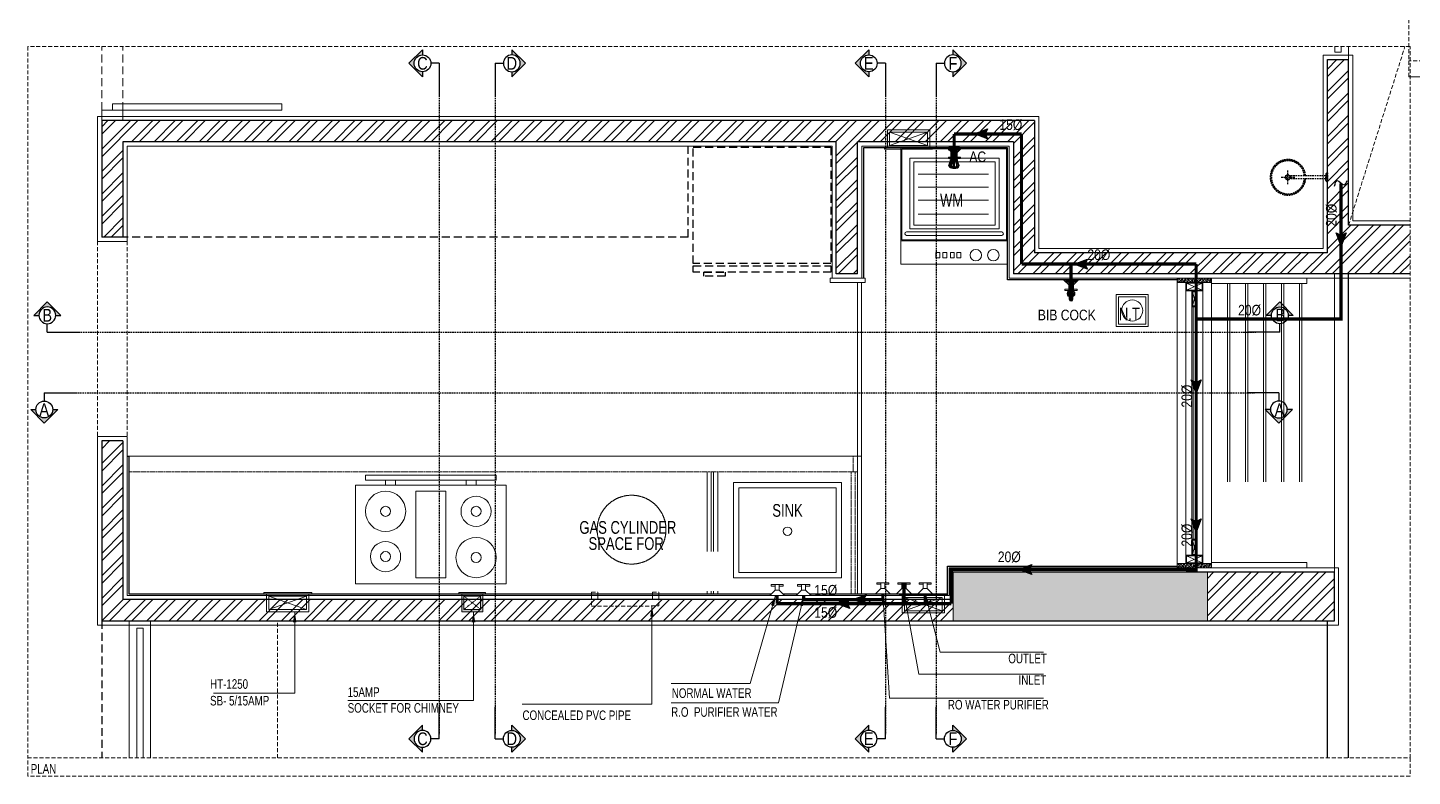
# Model space of a CAD drawing. Header units: inches. Extents: x 899679 to 12882928, y -3363313 to 527800.
# Drawn here: x 1029517 to 1036056, y 506089 to 509624 of the extents above; entities that cross this region are included whole.
import ezdxf
from ezdxf.enums import TextEntityAlignment as Align

# ---------------------------------------------------------------- set-up
doc = ezdxf.new("R2010")
doc.units = ezdxf.units.IN
doc.header["$LTSCALE"] = 150
for name, pattern in [('CENTER', [2, 1.25, -0.25, 0.25, -0.25]), ('Dash', [6, 3, -3]), ('DASHED2', [0.375, 0.25, -0.125]), ('HIDDEN', [0.375, 0.25, -0.125]), ('HIDDEN2', [0.1875, 0.125, -0.0625])]:
    doc.linetypes.add(name, pattern=pattern)
for name, color, linetype, lineweight in [('a-Int-Furniture-HM', 8, 'Continuous', 9), ('COLUMN', 5, 'Continuous', 13), ('DOOR-MSA', 50, 'Continuous', 13), ('DOTTED LINE-MSA', 3, 'HIDDEN2', 13), ('E-ELECT. SB', 240, 'Continuous', 5), ('ELE-04-MSA', 139, 'Continuous', 15), ('ELECTRICK', 8, 'Continuous', 5), ('fer', 5, 'Continuous', 9), ('g-cen-sym', 8, 'Continuous', 25), ('g-dot', 8, 'HIDDEN', 9), ('g-dw', 8, 'Continuous', 5), ('g-ele-01', 8, 'Continuous', 9), ('g-ele-02', 8, 'Continuous', 9), ('g-ele-03', 8, 'Continuous', 5), ('g-ele02', 8, 'Continuous', 9), ('g-ele04', 8, 'Continuous', 0), ('g-fer', 8, 'Continuous', 9), ('g-text', 8, 'Continuous', 9), ('Hydrant Valve', 5, 'Continuous', 5), ('PLASTER', 3, 'Continuous', 9), ('SECTION LINE', 8, 'CENTER', 9), ('SHEET', 7, 'Continuous', 13), ('STONE', 40, 'Continuous', 18), ('WALL HATCH-MSA', 251, 'Continuous', 9), ('WALL-MSA', 32, 'Continuous', 30), ('WINDOW-MSA', 50, 'Continuous', 13)]:
    doc.layers.add(name, color=color, linetype=linetype, lineweight=lineweight)
for name, color, linetype in [('ELE-02-MSA', 4, 'Continuous'), ('g-sol250', 8, 'Continuous'), ('P-RO WATER', 202, 'DASHED2'), ('P.FIXTURE', 7, 'Continuous'), ('P_DOMESTIC GRAVITY PIPE', 3, 'Continuous'), ('P_SANITARY', 7, 'Continuous'), ('P_WASTE WATER PIPE', 4, 'DASHED2'), ('R.C.C HATCH-MSA', 250, 'Continuous'), ('TILE SECTION', 152, 'Continuous')]:
    doc.layers.add(name, color=color, linetype=linetype)
doc.styles.add('80', font='swisscl.ttf', dxfattribs={"height": 60})
doc.styles.add('ARIAL', font='swisscl.ttf')
doc.styles.add('Arial Narrow', font='swisscl.ttf', dxfattribs={"height": 150})
doc.styles.add('arial unicode', font='swisscl.ttf', dxfattribs={"height": 165})
doc.styles.add('PLUMBING TEXT', font='ARIALN.TTF')
doc.styles.add('SWINS', font='swissc.ttf')
doc.dimstyles.new('Scale-50', dxfattribs={"dimtxt": 75, "dimasz": 25, "dimexe": 0, "dimexo": 0, "dimgap": 20, "dimtad": 1, "dimdec": 0, "dimrnd": 1, "dimzin": 3, "dimdsep": 46, "dimtxsty": 'ARIAL', "dimblk": 'ARCHTICK', "dimcen": 0, "dimse1": 1, "dimse2": 1, "dimclrd": 50, "dimclrt": 256, "dimadec": 0, "dimazin": 0, "dimtfac": 1, "dimtdec": 0, "dimtmove": 1, "dimatfit": 3, "dimfxl": 1, "dimtolj": 1, "dimtzin": 0, "dimlwd": 18, "dimarcsym": 0})

# ---------------------------------------------------------------- blocks, each defined once
blk = doc.blocks.new('sec')
at = {"layer": 'g-cen-sym'}
h = blk.add_hatch(color=256, dxfattribs=at)
h.paths.add_polyline_path([(0, 538), (-108, 430), (-108, 399, -0.206231), (0, 446, -0.414214), (149, 297), (240, 297)])
h.paths.add_polyline_path([(-108, 399), (-108, 430), (-138, 399), (-138, 352, -0.095653)])
h.paths.add_polyline_path([(-138, 399), (-168, 369), (-168, 297), (-149, 297, -0.094234), (-138, 352)])
h.paths.add_polyline_path([(-168, 369), (-205, 333), (-205, 297), (-168, 297)])
h.paths.add_polyline_path([(-205, 333), (-240, 297), (-205, 297)])
for q in [(-562, 0), (0, 149)]:
    blk.add_line((0, 0), q, dxfattribs=at)
blk.add_lwpolyline([(-149, 297), (-240, 297), (0, 538), (240, 297), (149, 297)], dxfattribs=at)
blk.add_circle((0, 297), 149, dxfattribs=at)
blk = doc.blocks.new('ARR')
at = {"ltscale": 0.025}
h = blk.add_hatch(color=256, dxfattribs=at)
edge = h.paths.add_edge_path()
edge.add_line((249, 94), (0, 0))
edge.add_line((0, 0), (249, -94))
edge.add_line((249, -94), (200, 0))
edge.add_line((200, 0), (249, 94))
at = {"color": 7, "linetype": 'Continuous', "ltscale": 0.025}
blk.add_lwpolyline([(249, 94), (0, 0), (249, -94), (200, 0)], close=True, dxfattribs=at)
blk = doc.blocks.new('SHOWE')
at = {"linetype": 'HIDDEN', "ltscale": 0.2}
for p, q in [((3964261.3, -1171717.9), (3964261.3, -1171674.7)), ((3964261.3, -1171674.7), (3964263.3, -1171674.7)), ((3964264.2, -1171676.3), (3964264.2, -1171716.3)), ((3964268.7, -1171680.5), (3964268.7, -1171696.3)), ((3964268.7, -1171688.6), (3964437.5, -1171688.6)), ((3964268.7, -1171712), (3964268.7, -1171696.3)), ((3964268.7, -1171704), (3964437.5, -1171704)), ((3964479.2, -1171696.3), (3964415.6, -1171696.3)), ((3964447.4, -1171664.5), (3964447.4, -1171728.1)), ((3964261.3, -1171717.9), (3964263.3, -1171717.9))]:
    blk.add_line(p, q, dxfattribs=at)
for radius in [12.5, 10.6]:
    blk.add_circle((3964447.4, -1171696.3), radius, dxfattribs=at)
for centre, radius, start, end in [((3964447.4, -1171696.3), 84.1, 185.23834, 174.76166), ((3964447.4, -1171696.3), 81.4, 185.41049, 174.58951), ((3964447.4, -1171696.3), 78, 185.6496, 174.3504), ((3964262.4, -1171676.3), 1.76, 358.02823, 62.08212), ((3964259.8, -1171685.3), 10.1, 28.34358, 64.21035), ((3964262.4, -1171716.3), 1.76, 297.91788, 1.97177), ((3964259.8, -1171707.2), 10.1, 295.78965, 331.65642)]:
    blk.add_arc(centre, radius, start, end, dxfattribs=at)
blk = doc.blocks.new('TAP-1')
for p, q in [((9.5, -44.4), (28.6, -44.4)), ((9.5, -50.8), (28.6, -50.8)), ((28.6, -44.4), (28.6, -50.8))]:
    blk.add_line(p, q)
for points in [[(-9.5, -25.4), (-34.9, 0), (34.9, 0), (9.5, -25.4)], [(-9.5, -44.4), (-28.6, -44.4), (-28.6, -50.8), (-9.5, -50.8)]]:
    blk.add_lwpolyline(points)
blk.add_lwpolyline([(9.5, -25.4), (9.5, -50.8), (-9.5, -50.8), (-9.5, -25.4)], close=True)
blk = doc.blocks.new('G$C7E7AA53E')
at = {"ltscale": 100}
for p, q in [((0, 0), (0.55, 0)), ((0, -0.6), (0, 0)), ((0.55, -0.6), (0.55, 0)), ((0.1814, -0.0611), (0.1814, -0.033)), ((0.1814, -0.033), (0.2014, -0.033)), ((0.2014, -0.0611), (0.1814, -0.0611)), ((0.2014, -0.033), (0.2014, -0.0611)), ((0.2174, -0.0611), (0.2174, -0.033)), ((0.2174, -0.033), (0.2374, -0.033)), ((0.2374, -0.0611), (0.2174, -0.0611)), ((0.2374, -0.033), (0.2374, -0.0611)), ((0.2554, -0.0611), (0.2554, -0.033)), ((0.2554, -0.033), (0.2754, -0.033)), ((0.2754, -0.0611), (0.2554, -0.0611)), ((0.2754, -0.033), (0.2754, -0.0611)), ((0.2894, -0.033), (0.3095, -0.033)), ((0.2894, -0.0611), (0.2894, -0.033)), ((0.3095, -0.0611), (0.2894, -0.0611)), ((0.3095, -0.033), (0.3095, -0.0611)), ((0, -0.12), (0.55, -0.12)), ((0.006, -0.126), (0.544, -0.126)), ((0.006, -0.594), (0.006, -0.126)), ((0.544, -0.594), (0.544, -0.126)), ((0.5209, -0.1673), (0.0291, -0.1673)), ((0.0292, -0.1472), (0.5208, -0.1472)), ((0.0469, -0.182), (0.5071, -0.182)), ((0.0469, -0.182), (0.0469, -0.5467)), ((0.0669, -0.202), (0.4871, -0.202)), ((0.0669, -0.202), (0.0669, -0.5267)), ((0.4871, -0.202), (0.4871, -0.5267)), ((0.5071, -0.182), (0.5071, -0.5467)), ((0.0894, -0.2574), (0.4516, -0.2574)), ((0.0894, -0.3295), (0.4516, -0.3295)), ((0.0894, -0.3976), (0.4516, -0.3976)), ((0.0894, -0.4637), (0.4516, -0.4637)), ((0.5071, -0.5467), (0.0469, -0.5467)), ((0.4871, -0.5267), (0.0669, -0.5267)), ((0, -0.6), (0.55, -0.6)), ((0.006, -0.594), (0.544, -0.594))]:
    blk.add_line(p, q, dxfattribs=at)
for centre in [(0.3866, -0.0469), (0.4767, -0.0469)]:
    blk.add_circle(centre, 0.0295, dxfattribs=at)
for centre, start, end in [((0.0317, -0.1573), 103.7318, 255.32787), ((0.5183, -0.1573), 284.67213, 76.2682)]:
    blk.add_arc(centre, 0.0103, start, end, dxfattribs=at)
blk = doc.blocks.new('A$C355B709C')
at = {"layer": 'E-ELECT. SB', "ltscale": 750}
for p, q in [((100, 91), (-100, 91)), ((-100, 91), (-100, 6)), ((-89.3, 80.3), (89.3, 17.3)), ((89.3, 80.3), (-89.3, 17.3)), ((100, 6), (100, 91)), ((-100, 6), (-113.3, 6)), ((-113.3, 6), (-113.3, 0)), ((-113.3, 0), (113.3, 0)), ((-100, 6), (100, 6)), ((113.3, 6), (100, 6)), ((113.3, 0), (113.3, 6))]:
    blk.add_line(p, q, dxfattribs=at)
blk.add_lwpolyline([(-89.3, 17.3), (89.3, 17.3), (89.3, 80.3), (-89.3, 80.3)], close=True, dxfattribs=at)
blk = doc.blocks.new('SB2')
h = blk.add_hatch(color=252)
h.dxf.hatch_style = 1
h.paths.add_polyline_path([(0, 100), (-85, 100), (-85, 0), (0, 0)])
h.paths.add_polyline_path([(-73.7, 10.7), (-73.7, 89.3), (-10.7, 89.3), (-10.7, 10.7)], flags=16)
h.paths.add_polyline_path([(-85, 100), (-85, 113.3), (-91, 113.3), (-91, -13.3), (-85, -13.3), (-85, 0)])
at = {"ltscale": 750}
for p, q in [((-91, -13.3), (-91, 113.3)), ((-91, 113.3), (-85, 113.3)), ((-85, 113.3), (-85, 100)), ((-85, 0), (-85, 100)), ((-85, 100), (0, 100)), ((0, 100), (0, 0)), ((0, 0), (-85, 0)), ((-85, 0), (-85, -13.3)), ((-85, -13.3), (-91, -13.3))]:
    blk.add_line(p, q, dxfattribs=at)
at = {"linetype": 'HIDDEN', "ltscale": 0.1}
for p, q in [((-10.7, 10.7), (-73.7, 89.3)), ((-10.7, 89.3), (-73.7, 10.7))]:
    blk.add_line(p, q, dxfattribs=at)
at = {"ltscale": 750}
blk.add_lwpolyline([(-73.7, 10.7), (-73.7, 89.3), (-10.7, 89.3), (-10.7, 10.7)], close=True, dxfattribs=at)
blk = doc.blocks.new('STOVE')
at = {"layer": 'a-Int-Furniture-HM'}
for p, q in [((0, 750), (0, 0)), ((0, 750), (490, 750)), ((0, 750), (0, 0)), ((0, 750), (490, 750)), ((490, 0), (490, 750)), ((490, 0), (490, 750)), ((490, 600), (515, 600)), ((490, 600), (515, 600)), ((515, 550), (490, 550)), ((515, 550), (490, 550)), ((515, 200), (490, 200)), ((515, 200), (490, 200)), ((490, 150), (515, 150)), ((490, 150), (515, 150)), ((0, 0), (490, 0)), ((0, 0), (490, 0))]:
    blk.add_line(p, q, dxfattribs=at)
at = {"layer": 'a-Int-Furniture-HM', "elevation": 0}
for points in [[(540, 700), (515, 700), (515, 50), (540, 50)], [(540, 700), (515, 700), (515, 50), (540, 50)], [(460, 450), (30, 450), (30, 300), (460, 300)], [(460, 450), (30, 450), (30, 300), (460, 300)]]:
    blk.add_lwpolyline(points, close=True, dxfattribs=at)
at = {"layer": 'a-Int-Furniture-HM'}
for centre, radius in [((130, 600), 100), ((130, 600), 100), ((130, 600), 25), ((130, 600), 25), ((359.8, 600), 75), ((359.8, 600), 75), ((359.8, 600), 25), ((359.8, 600), 25), ((134.8, 150), 75), ((134.8, 150), 75), ((359.8, 150), 100), ((359.8, 150), 100), ((134.8, 150), 25), ((134.8, 150), 25), ((359.8, 150), 25), ((359.8, 150), 25)]:
    blk.add_circle(centre, radius, dxfattribs=at)
blk = doc.blocks.new('_ArchTick')
at = {"color": 0, "linetype": 'ByBlock', "const_width": 0.15}
blk.add_lwpolyline([(-0.5, -0.5), (0.5, 0.5)], dxfattribs=at)
blk = doc.blocks.new('1')
at = {"layer": 'g-dw', "linetype": 'Dash', "ltscale": 25}
for p, q in [((-12488573.4, -15584268.5), (-12488615.4, -15584360.5)), ((-12488573.4, -15584360.5), (-12488615.4, -15584268.5))]:
    blk.add_line(p, q, dxfattribs=at)
at = {"layer": 'g-dw', "elevation": 0}
for points in [[(-12488619.4, -15584364.5), (-12488619.4, -15584264.5), (-12488569.4, -15584264.5), (-12488569.4, -15584364.5)], [(-12488615.4, -15584360.5), (-12488615.4, -15584268.5), (-12488573.4, -15584268.5), (-12488573.4, -15584360.5)]]:
    blk.add_lwpolyline(points, close=True, dxfattribs=at)
blk = doc.blocks.new('AC')
at = {"layer": 'P_SANITARY', "ltscale": 10}
h = blk.add_hatch(color=7, dxfattribs=at)
h.set_gradient(color1=(242, 244, 241), color2=(118, 137, 108), rotation=90, one_color=1, tint=0.48, name='INVCYLINDER')
h.paths.add_polyline_path([(0, -25), (14.3, -25), (14.3, 0), (0, 0)])
h.paths.add_polyline_path([(0, 0), (14.3, 0), (14.3, 25), (0, 25)])
h = blk.add_hatch(color=7, dxfattribs=at)
h.set_gradient(color1=(242, 244, 241), color2=(118, 137, 108), rotation=90, one_color=1, tint=0.48, name='INVCYLINDER')
h.paths.add_polyline_path([(14.3, 13.4), (14.3, -13.4), (57.6, -13.4), (57.6, 13.4)])
h = blk.add_hatch(color=7, dxfattribs=at)
h.set_gradient(color1=(242, 244, 241), color2=(118, 137, 108), rotation=90, one_color=1, tint=0.48, name='INVCYLINDER')
h.paths.add_polyline_path([(100, 0), (99.8, 5.5), (99, 12.1), (97.4, 18.8), (85.8, 24.3), (65.6, 17.3), (57.6, 17.3), (57.6, 0)])
h.paths.add_polyline_path([(93.8, 7.2), (85.9, 3.7), (67.4, 5.7), (66.9, 6.2), (66, 7.2), (65.7, 8.6), (66.1, 9.3), (67.1, 9.9), (86, 13.5), (94.3, 11.4), (94.7, 10.9), (95.2, 9.9), (95.2, 8.6), (94.8, 7.9)], flags=16)
h.paths.add_polyline_path([(92.9, 16.1), (85.7, 16.3), (69, 13.1), (68.8, 13.1), (68.3, 13.3), (66.9, 13.7), (66.3, 14.2), (66, 14.8), (66.1, 15.6), (66.9, 16.6), (85.9, 22.4), (94.5, 19.5), (94.7, 19), (94.8, 18), (94.3, 16.9)], flags=16)
h = blk.add_hatch(color=7, dxfattribs=at)
h.set_gradient(color1=(242, 244, 241), color2=(118, 137, 108), rotation=90, one_color=1, tint=0.48, name='INVCYLINDER')
h.paths.add_polyline_path([(86, -11), (67.1, -7.5), (66.1, -6.8), (65.7, -6.2), (66, -4.8), (66.9, -3.7), (67.4, -3.3), (86, -1.3), (86, 0), (57.6, 0), (57.6, -14.9), (63.7, -14.9), (86, -22.2), (86, -19.8), (85.9, -19.9), (66.9, -14.2), (66.1, -13.2), (66, -12.4), (66.3, -11.7), (66.9, -11.3), (68.3, -10.8), (68.8, -10.7), (69, -10.7), (85.7, -13.8), (92.9, -13.6), (94.3, -14.5), (94.8, -15.5), (94.7, -16.6), (94.5, -17), (86, -19.8), (86, -22.2), (98.3, -17.8), (98.4, -17.6), (98.4, -16.9), (98.9, -14.6), (99.4, -10.9), (99.9, -6.2), (100, -0.7), (100, 0), (86, 0), (86, -1.4), (93.8, -4.7), (94.8, -5.4), (95.2, -6.1), (95.2, -7.4), (94.7, -8.4), (94.3, -8.8)])
at = {"layer": 'P_SANITARY', "color": 7}
blk.add_line((57.6, 17.3), (57.6, -14.9), dxfattribs=at)
at = {"layer": 'P_SANITARY', "ltscale": 10}
blk.add_lwpolyline([(14.3, -25), (14.3, 25), (0, 25), (0, -25)], close=True, dxfattribs=at)
for points in [[(57.6, 13.4), (14.3, 13.4)], [(14.3, -13.4), (57.6, -13.4)]]:
    blk.add_lwpolyline(points, dxfattribs=at)
at = {"layer": 'P_SANITARY', "color": 7}
for points in [[(57.6, -14.9), (63.7, -14.9), (86, -22.2), (98.3, -17.8), (98.4, -17.6), (98.4, -16.9), (98.9, -14.6), (99.4, -10.9), (99.9, -6.2), (100, -0.7), (99.8, 5.5), (99, 12.1), (97.4, 18.8), (85.8, 24.3), (65.6, 17.3), (57.6, 17.3), (57.6, -14.9)], [(86, 13.5), (94.3, 11.4), (94.7, 10.9), (95.2, 9.9), (95.2, 8.6), (94.8, 7.9), (93.8, 7.2), (85.9, 3.7), (67.4, 5.7), (66.9, 6.2), (66, 7.2), (65.7, 8.6), (66.1, 9.3), (67.1, 9.9), (86, 13.5)], [(85.9, 22.4), (94.5, 19.5), (94.7, 19), (94.8, 18), (94.3, 16.9), (92.9, 16.1), (85.7, 16.3), (69, 13.1), (68.8, 13.1), (68.3, 13.3), (66.9, 13.7), (66.3, 14.2), (66, 14.8), (66.1, 15.6), (66.9, 16.6), (85.9, 22.4)], [(86, 22.9), (86, 24.2)], [(86, 13.7), (86, 17.2)], [(86, -1.3), (86, 3.5)], [(97.7, -17.8), (97.7, 17.4)], [(86, -11), (94.3, -8.8), (94.7, -8.4), (95.2, -7.4), (95.2, -6.1), (94.8, -5.4), (93.8, -4.7), (85.9, -1.3), (67.4, -3.3), (66.9, -3.7), (66, -4.8), (65.7, -6.2), (66.1, -6.8), (67.1, -7.5), (86, -11)], [(85.9, -19.9), (94.5, -17), (94.7, -16.6), (94.8, -15.5), (94.3, -14.5), (92.9, -13.6), (85.7, -13.8), (69, -10.7), (68.8, -10.7), (68.3, -10.8), (66.9, -11.3), (66.3, -11.7), (66, -12.4), (66.1, -13.2), (66.9, -14.2), (85.9, -19.9)], [(86, -13.6), (86, -11)], [(86, -22.1), (86, -19.9)]]:
    blk.add_lwpolyline(points, dxfattribs=at)
blk = doc.blocks.new('A$Ca60bcacc')
at = {"layer": 'P_SANITARY', "ltscale": 0.0025}
h = blk.add_hatch(color=7, dxfattribs=at)
h.set_gradient(color1=(242, 244, 241), color2=(118, 137, 108), one_color=1, tint=0.48, name='INVCYLINDER')
h.paths.add_polyline_path([(-65.2, 25), (-55.9, 25), (-55.9, -25), (-65.2, -25)])
h.paths.add_polyline_path([(-55.9, -10), (-55.9, 10), (-13.6, 10, 0.159625), (-16.9, 0, 0.159625), (-13.6, -10)])
h.paths.add_polyline_path([(-12.8, 0, -1), (12.8, 0, -1)])
h = blk.add_hatch(color=7, dxfattribs=at)
h.set_gradient(color1=(242, 244, 241), color2=(118, 137, 108), one_color=1, tint=0.48, name='INVCYLINDER')
h.paths.add_polyline_path([(26.1, -8.7), (14.5, -8.7, 0.135851), (16.9, 0, 0.135851), (14.5, 8.7), (26.1, 8.7, -1)])
at = {"layer": 'P_SANITARY'}
for p, q in [((-55.9, 10), (-13.6, 10)), ((-55.9, -10), (-13.6, -10))]:
    blk.add_line(p, q, dxfattribs=at)
at = {"layer": 'P_SANITARY', "ltscale": 0.0025}
blk.add_line((-55.9, 8.7), (-55.9, -8.7), dxfattribs=at)
blk.add_lwpolyline([(-55.9, -25), (-55.9, 25), (-65.2, 25), (-65.2, -25)], close=True, dxfattribs=at)
for points in [[(26.1, 8.7), (14.5, 8.7)], [(14.5, -8.7), (26.1, -8.7)]]:
    blk.add_lwpolyline(points, dxfattribs=at)
for radius in [16.9, 12.8]:
    blk.add_circle((0, 0), radius, dxfattribs=at)
blk.add_arc((26.1, 0), 8.69, 270, 90, dxfattribs=at)
blk = doc.blocks.new('G$CA8CA8653')
at = {"layer": 'g-sol250'}
h = blk.add_hatch(dxfattribs=at)
h.set_pattern_fill('ANSI33', color=251, scale=2, angle=360, style=0)
h.set_pattern_definition([(45, (-33130607.266, 17117320.337), (-8.980256121, 8.980256121), []), (45, (-33130598.286, 17117320.337), (-8.980256121, 8.980256121), [6.35, -3.175])])
h.paths.add_polyline_path([(-1100.14, 2352.47), (-937.14, 2352.47), (-937.14, 2332.47), (-1100.14, 2332.47)])
h = blk.add_hatch(dxfattribs=at)
h.set_pattern_fill('ANSI33', color=251, scale=2, angle=360, style=0)
h.set_pattern_definition([(45, (-33130607.266, 17117128.637), (-8.980256121, 8.980256121), []), (45, (-33130598.286, 17117128.637), (-8.980256121, 8.980256121), [6.35, -3.175])])
h.paths.add_polyline_path([(-1100.14, 1004.17), (-937.14, 1004.17), (-937.14, 984.17), (-1100.14, 984.17)])
at = {"layer": 'R.C.C HATCH-MSA'}
h = blk.add_hatch(color=251, dxfattribs=at)
h.dxf.hatch_style = 1
h.paths.add_polyline_path([(-957.14, 964.17), (-957.14, 734.17), (-2157.14, 734.17), (-2157.14, 964.17)])
at = {"layer": 'WALL HATCH-MSA'}
h = blk.add_hatch(dxfattribs=at)
h.set_pattern_fill('ANSI32', color=251, scale=200)
h.set_pattern_definition([(45, (-847326.286, -537964.68), (-53.0330086, 53.0330086), []), (45, (-847290.93, -537964.68), (-53.0330086, 53.0330086), [])])
h.paths.add_polyline_path([(0, 2602.47), (0, 2372.47), (-1872.94, 2372.47), (-1872.94, 2996.07), (-2609.74, 2996.07), (-2609.74, 2372.47), (-2709.74, 2372.47), (-2709.74, 2996.07), (-6078.24, 2996.07), (-6078.24, 2546.07), (-6178.24, 2546.07), (-6178.24, 3096.07), (-1772.94, 3096.07), (-1772.94, 2472.47), (-390.39, 2472.47), (-390.39, 3384.67), (-290.39, 3384.67), (-290.39, 2602.47)])
h = blk.add_hatch(dxfattribs=at)
h.set_pattern_fill('ANSI32', color=251, scale=200)
h.set_pattern_definition([(45, (-847326.286, -537964.68), (-53.0330086, 53.0330086), []), (45, (-847290.93, -537964.68), (-53.0330086, 53.0330086), [])])
h.paths.add_polyline_path([(-2157.14, 834.17), (-2157.14, 734.17), (-6178.24, 734.17), (-6178.24, 1584.17), (-6078.24, 1584.17), (-6078.24, 834.17)])
h.paths.add_polyline_path([(-957.14, 734.17), (-957.14, 964.17), (-357.14, 964.17), (-357.14, 734.17)])
at = {"color": 251}
for q in [(-3409.74, 2996.07), (-6078.24, 2546.07)]:
    blk.add_line((-3409.74, 2546.07), q, dxfattribs=at)
for points in [[(-2734.74, 2421.07), (-3384.74, 2421.07), (-3384.74, 2971.07), (-2734.74, 2971.07)], [(-2734.74, 2411.07), (-2734.74, 2381.07), (-3384.74, 2381.07), (-3384.74, 2411.07)], [(-3234.74, 2381.07), (-3234.74, 2361.07), (-3334.74, 2361.07), (-3334.74, 2381.07)]]:
    blk.add_lwpolyline(points, close=True, dxfattribs=at)
at = {"layer": 'COLUMN', "color": 251}
blk.add_lwpolyline([(-957.14, 964.17), (-957.14, 734.17), (-2157.14, 734.17), (-2157.14, 964.17)], close=True, dxfattribs=at)
at = {"layer": 'DOOR-MSA', "color": 251, "linetype": 'HIDDEN', "ltscale": 0.5}
for p, q in [((-6198.24, 2526.07), (-6198.24, 1604.17)), ((-6058.24, 2526.07), (-6058.24, 1604.17))]:
    blk.add_line(p, q, dxfattribs=at)
at = {"layer": 'DOTTED LINE-MSA', "color": 251, "ltscale": 0.2}
for p, q in [((-2639.8, 1437.17), (-2639.8, 862.17)), ((-2619.8, 1437.17), (-2619.8, 862.17))]:
    blk.add_line(p, q, dxfattribs=at)
at = {"layer": 'DOTTED LINE-MSA', "color": 251}
blk.add_line((-5348.24, 86.48), (-5348.24, 734.17), dxfattribs=at)
blk.add_lwpolyline([(-290.39, 2602.47), (-24.3, 3446.07)], dxfattribs=at)
at = {"layer": 'DOTTED LINE-MSA', "color": 251, "ltscale": 0.2}
blk.add_lwpolyline([(-2629.81, 1512.17), (-2609.81, 1512.17), (-2609.81, 1437.17), (-2629.81, 1437.17)], close=True, dxfattribs=at)
blk.add_lwpolyline([(-2619.8, 1437.17), (-6050.24, 1437.17)], dxfattribs=at)
at = {"layer": 'ELE-02-MSA', "color": 251}
for p, q in [((-290.39, 86.48), (-290.39, 2372.47)), ((-390.39, 86.48), (-390.39, 734.17))]:
    blk.add_line(p, q, dxfattribs=at)
at = {"layer": 'ELE-02-MSA', "color": 251, "linetype": 'HIDDEN'}
blk.add_line((-6178.24, 734.17), (-6178.24, 86.48), dxfattribs=at)
at = {"layer": 'ELE-04-MSA', "color": 251}
blk.add_line((-357.14, 964.17), (-357.14, 2372.47), dxfattribs=at)
at = {"layer": 'g-cen-sym', "color": 251, "linetype": 'DASHED2', "ltscale": 0.2}
for p, q in [((-4584.8, 3316.98, 0), (-4584.8, 198.2, 0)), ((-4321.07, 3316.98, 0), (-4321.07, 198.2, 0)), ((-2477.07, 3316.98, 0), (-2477.07, 198.2, 0)), ((-2238.21, 3316.98, 0), (-2238.21, 198.2, 0)), ((-6435.75, 2097.44), (-728.05, 2097.44)), ((-6450.09, 1811.27), (-732.26, 1811.27))]:
    blk.add_line(p, q, dxfattribs=at)
at = {"layer": 'g-dot', "color": 251, "ltscale": 25}
for p, q in [((-861.52, 2327.47, 0), (-861.52, 1009.17, 0)), ((-851.52, 2327.47, 0), (-851.52, 1009.17, 0)), ((-776.52, 2327.47, 0), (-776.52, 1009.17, 0)), ((-766.52, 2327.47, 0), (-766.52, 1009.17, 0)), ((-691.52, 2327.47, 0), (-691.52, 1009.17, 0)), ((-681.52, 2327.47, 0), (-681.52, 1009.17, 0)), ((-606.52, 2327.47, 0), (-606.52, 1009.17, 0)), ((-596.52, 2327.47, 0), (-596.52, 1009.17, 0)), ((-521.52, 2327.47, 0), (-521.52, 1009.17, 0)), ((-511.52, 2327.47, 0), (-511.52, 1009.17, 0))]:
    blk.add_line(p, q, dxfattribs=at)
at = {"layer": 'g-dot', "color": 251, "linetype": 'HIDDEN', "ltscale": 10}
for p, q in [((-3319.8, 1437.17, 0), (-3319.8, 862.18, 0)), ((-3299.8, 1437.17, 0), (-3299.8, 862.18, 0)), ((-3289.8, 1437.17), (-3289.8, 862.18)), ((-3269.8, 1437.17), (-3269.8, 862.18))]:
    blk.add_line(p, q, dxfattribs=at)
at = {"layer": 'g-dot', "color": 251, "linetype": 'DASHED2', "ltscale": 0.5}
for points in [[(-3865.58, 869.11), (-3835.58, 869.11), (-3835.58, 854.11), (-3865.58, 854.11)], [(-3578.04, 869.17), (-3548.04, 869.17), (-3548.04, 854.17), (-3578.04, 854.17)]]:
    blk.add_lwpolyline(points, close=True, dxfattribs=at)
for points in [[(-3865.58, 854.11), (-3865.58, 826.11), (-3865.58, 804.14), (-3548.04, 804.21), (-3548.04, 854.17)], [(-3835.58, 854.11), (-3835.58, 834.14), (-3578.04, 834.21), (-3578.04, 854.17)]]:
    blk.add_lwpolyline(points, dxfattribs=at)
at = {"layer": 'g-dot', "color": 251, "ltscale": 150}
blk.add_circle((-3676.4, 1164.67, 0), 162.5, dxfattribs=at)
at = {"layer": 'g-dw', "color": 251, "linetype": 'Continuous', "ltscale": 500, "elevation": 0}
for points in [[(-1006.14, 2217.47), (-1006.14, 2292.47), (-1031.14, 2292.47), (-1031.14, 2217.47)], [(-1010.14, 2221.47), (-1010.14, 2288.47), (-1027.14, 2288.47), (-1027.14, 2221.47)]]:
    blk.add_lwpolyline(points, close=True, dxfattribs=at)
at = {"layer": 'g-dw', "color": 251, "linetype": 'Continuous', "ltscale": 500}
for points in [[(-1006.14, 1119.17), (-1006.14, 1044.17), (-1031.14, 1044.17), (-1031.14, 1119.17)], [(-1010.14, 1115.17), (-1010.14, 1048.17), (-1027.14, 1048.17), (-1027.14, 1115.17)]]:
    blk.add_lwpolyline(points, close=True, dxfattribs=at)
at = {"layer": 'g-ele-01', "color": 251}
for points in [[(-937.14, 2352.47), (-937.14, 2327.47), (-487.14, 2327.47), (-487.14, 2352.47)], [(-937.14, 984.17), (-937.14, 1009.17), (-487.14, 1009.17), (-487.14, 984.17)]]:
    blk.add_lwpolyline(points, close=True, dxfattribs=at)
at = {"layer": 'g-ele-02', "color": 251, "linetype": 'Continuous', "elevation": 0}
blk.add_lwpolyline([(-1012.64, 1119.17), (-1024.64, 1119.17), (-1024.64, 2217.47), (-1012.64, 2217.47), (-1012.64, 1119.17)], dxfattribs=at)
at = {"layer": 'g-ele-03', "color": 251}
for p, q in [((-1058.64, 1044.17), (-1058.64, 2292.47, 0)), ((-978.64, 1044.17), (-978.64, 2292.47, 0)), ((-1027.14, 2221.47, 0), (-1010.14, 2288.47, 0)), ((-1010.14, 2221.47, 0), (-1027.14, 2288.47, 0)), ((-1027.14, 1115.17, 0), (-1010.14, 1048.17, 0)), ((-1010.14, 1115.17, 0), (-1027.14, 1048.17, 0))]:
    blk.add_line(p, q, dxfattribs=at)
at = {"layer": 'g-ele-03', "color": 251, "linetype": 'Continuous', "elevation": 0}
blk.add_lwpolyline([(-1031.14, 2217.47), (-1006.14, 2217.47), (-1006.14, 1119.17), (-1031.14, 1119.17), (-1031.14, 2217.47)], dxfattribs=at)
at = {"layer": 'g-ele02', "color": 251}
for points in [[(-2737.74, 2352.47), (-2573.74, 2352.47), (-2573.74, 2332.47), (-2737.74, 2332.47)], [(-1100.14, 1004.17), (-1100.14, 2332.47), (-937.14, 2332.47), (-937.14, 1004.17)]]:
    blk.add_lwpolyline(points, close=True, dxfattribs=at)
for points in [[(-2836.91, 862.17), (-2609.8, 862.17), (-2609.8, 1512.17), (-6050.24, 1512.17), (-6050.24, 862.17), (-3015.76, 862.17)], [(-2961.91, 862.17), (-2890.76, 862.17)], [(-2961.91, 862.17), (-2890.76, 862.17)]]:
    blk.add_lwpolyline(points, dxfattribs=at)
at = {"layer": 'g-ele02', "color": 251, "ltscale": 100}
blk.add_lwpolyline([(-2589.79, 862.18), (-2609.79, 862.17), (-2609.8, 1512.17), (-2589.8, 1512.17)], close=True, dxfattribs=at)
at = {"layer": 'g-ele04', "color": 251, "ltscale": 100}
blk.add_lwpolyline([(-2589.79, 2332.47), (-2609.79, 2332.47), (-2609.8, 1512.18), (-2589.8, 1512.17)], close=True, dxfattribs=at)
at = {"layer": 'g-fer', "color": 251}
for points in [[(-2684.8, 937.17), (-2684.8, 1387.17), (-3194.8, 1387.17), (-3194.8, 937.17)], [(-2709.8, 962.17), (-2709.8, 1362.17), (-3169.8, 1362.17), (-3169.8, 962.17)]]:
    blk.add_lwpolyline(points, close=True, dxfattribs=at)
blk.add_circle((-2939.8, 1157.17), 20, dxfattribs=at)
at = {"layer": 'Hydrant Valve', "color": 251, "ltscale": 3}
for points in [[(-1237.14, 2124.47), (-1387.14, 2124.47), (-1387.14, 2274.47), (-1237.14, 2274.47)], [(-1247.14, 2134.47), (-1377.14, 2134.47), (-1377.14, 2264.47), (-1247.14, 2264.47)]]:
    blk.add_lwpolyline(points, close=True, dxfattribs=at)
blk.add_circle((-1312.14, 2199.47), 50, dxfattribs=at)
at = {"layer": 'PLASTER', "color": 251}
blk.add_lwpolyline([(0, 2622.47), (-270.39, 2622.47), (-270.39, 3404.67), (-410.39, 3404.67), (-410.39, 2492.47), (-1752.94, 2492.47), (-1752.94, 3116.07), (-6198.24, 3116.07), (-6198.24, 2526.07), (-6058.24, 2526.07), (-6058.24, 2976.07), (-2729.74, 2976.07), (-2729.74, 2352.47), (-2589.74, 2352.47), (-2589.74, 2976.07), (-1892.94, 2976.07), (-1892.94, 2352.47), (0, 2352.47)], dxfattribs=at)
blk.add_lwpolyline([(-6058.24, 854.17), (-6058.24, 1604.17), (-6198.24, 1604.17), (-6198.24, 714.17), (-337.14, 714.17), (-337.14, 984.17), (-1057.14, 984.17), (-2177.14, 984.17), (-2177.14, 854.17)], close=True, dxfattribs=at)
at = {"layer": 'SHEET', "color": 251, "linetype": 'HIDDEN', "ltscale": 0.5}
for points in [[(3296.51, 3302.8), (-5.07, 3302.8), (-5.07, 7265.84), (3296.51, 7265.84)], [(-6528.24, 86.48), (0, 86.48), (0, 3446.07), (-6528.24, 3446.07)], [(-5.07, 3302.8), (3296.51, 3302.8), (3296.51, 3377.8), (-5.07, 3377.8)], [(-6528.24, 86.48), (0, 86.48), (0, 0), (-6528.24, 0)]]:
    blk.add_lwpolyline(points, close=True, dxfattribs=at)
at = {"layer": 'STONE', "color": 251, "linetype": 'Continuous', "ltscale": 750}
for points in [[(-1100.14, 2352.47), (-937.14, 2352.47), (-937.14, 2332.47), (-1100.14, 2332.47)], [(-1100.14, 1004.17), (-937.14, 1004.17), (-937.14, 984.17), (-1100.14, 984.17)]]:
    blk.add_lwpolyline(points, close=True, dxfattribs=at)
at = {"layer": 'TILE SECTION', "color": 251}
for points in [[(-1100.14, 2344.47), (-1900.94, 2344.47), (-1900.94, 2968.07), (-2581.74, 2968.07), (-2581.74, 2352.47)], [(-6058.24, 1512.17), (-6050.24, 1512.17), (-6050.24, 862.17), (-3015.76, 862.17)], [(-2836.91, 862.17), (-2185.14, 862.17), (-2185.14, 992.17), (-1100.14, 992.17)], [(-2961.91, 862.17), (-2890.76, 862.17)]]:
    blk.add_lwpolyline(points, dxfattribs=at)
at = {"layer": 'WALL-MSA', "color": 251}
for p, q in [((-390.39, 2472.47), (-390.39, 3384.67)), ((-390.39, 3384.67), (-290.39, 3384.67)), ((-290.39, 2602.47), (-290.39, 3384.67)), ((-1772.94, 3096.07), (-6178.24, 3096.07)), ((-6178.24, 3096.07), (-6178.24, 2546.07)), ((-1772.94, 3096.07, 0), (-1772.94, 2472.47)), ((-2709.74, 2996.07), (-6078.24, 2996.07)), ((-6078.24, 2996.07), (-6078.24, 2546.07)), ((-2709.74, 2372.47), (-2709.74, 2996.07)), ((-1872.94, 2996.07), (-2609.74, 2996.07)), ((-2609.74, 2372.47), (-2609.74, 2996.07)), ((-1872.94, 2996.07), (-1872.94, 2372.47)), ((0, 2602.47), (-290.39, 2602.47)), ((-6078.24, 2546.07), (-6178.24, 2546.07)), ((-390.39, 2472.47), (-1772.94, 2472.47)), ((-2609.74, 2372.47), (-2709.74, 2372.47)), ((0, 2372.47), (-1872.94, 2372.47)), ((-6078.24, 1584.17), (-6178.24, 1584.17)), ((-6178.24, 1584.17), (-6178.24, 734.17)), ((-6078.24, 1584.17), (-6078.24, 834.17)), ((-357.14, 734.17), (-357.14, 964.17)), ((-6178.24, 734.17), (-357.14, 734.17))]:
    blk.add_line(p, q, dxfattribs=at)
for points in [[(-357.14, 964.17), (-1057.14, 964.17)], [(-2157.14, 834.17), (-6078.24, 834.17)]]:
    blk.add_lwpolyline(points, dxfattribs=at)
at = {"layer": 'WINDOW-MSA', "color": 251}
for p, q in [((-290.39, 3446.07), (-290.39, 3384.67)), ((-6048.24, 734.17), (-6048.24, 86.48)), ((-5948.24, 734.17), (-5948.24, 86.48))]:
    blk.add_line(p, q, dxfattribs=at)
at = {"layer": 'WINDOW-MSA', "color": 251, "linetype": 'HIDDEN', "elevation": 0}
for points in [[(-6178.24, 3146.07), (-6178.24, 3446.07)], [(-6078.24, 3146.07), (-6078.24, 3446.07)]]:
    blk.add_lwpolyline(points, dxfattribs=at)
at = {"layer": 'WINDOW-MSA', "color": 251}
for points in [[(-325.39, 3446.07), (-325.39, 3419.67), (-355.39, 3419.67), (-355.39, 3446.07)], [(-6013.24, 86.48), (-6013.24, 699.17), (-5983.24, 699.17), (-5983.24, 86.48)]]:
    blk.add_lwpolyline(points, dxfattribs=at)
at = {"layer": 'WINDOW-MSA', "color": 251, "ltscale": 5000, "elevation": 0}
for points in [[(-6178.24, 3096.07), (-6178.24, 3146.07), (-6078.24, 3146.07), (-6078.24, 3096.07)], [(-6128.24, 3146.07), (-5328.24, 3146.07), (-5328.24, 3176.07), (-6128.24, 3176.07)]]:
    blk.add_lwpolyline(points, close=True, dxfattribs=at)
at = {"layer": 'a-Int-Furniture-HM', "color": 251}
for name, p, xscale, yscale, zscale, rotation in [('G$C7E7AA53E', (-2405.11, 2418.07), -916.6666666652663, 916.6666666652663, 916.6666666652663, 180), ('STOVE', (-4980.66, 909.49), -0.9500000001935549, 0.9500000001935549, 0.9500000001935549, 270)]:
    blk.add_blockref(name, p, dxfattribs=dict(at, xscale=xscale, yscale=yscale, zscale=zscale, rotation=rotation))
at = {"layer": 'E-ELECT. SB', "color": 251}
blk.add_blockref('A$C355B709C', (-2368.41, 2962.07), dxfattribs=at)
at = {"layer": 'E-ELECT. SB', "color": 251, "ltscale": 300, "xscale": -1, "rotation": 180}
blk.add_blockref('A$C355B709C', (-5300.19, 868.17), dxfattribs=at)
at = {"layer": 'E-ELECT. SB', "color": 251, "rotation": 180}
blk.add_blockref('A$C355B709C', (-2298.47, 862.17), dxfattribs=at)
at = {"layer": 'ELECTRICK', "color": 251, "xscale": -1, "rotation": 89.99999999999997}
blk.add_blockref('SB2', (-4378.74, 777.17), dxfattribs=at)
at = {"layer": 'fer', "color": 251, "xscale": -1}
blk.add_blockref('TAP-1', (-2150.94, 2968.07), dxfattribs=at)
at = {"layer": 'fer', "color": 251}
blk.add_blockref('TAP-1', (-1600.94, 2344.47), dxfattribs=at)
at = {"layer": 'fer', "color": 251, "xscale": -1, "rotation": 180}
for p in [(-2988.83, 854.17), (-2489.79, 862.17), (-2389.79, 862.17), (-2289.79, 862.17)]:
    blk.add_blockref('TAP-1', p, dxfattribs=at)
at = {"layer": 'fer', "color": 251, "rotation": 180}
blk.add_blockref('TAP-1', (-2863.83, 854.17), dxfattribs=at)
at = {"layer": 'g-ele-02', "color": 251, "ltscale": 275, "xscale": -0.8000000000000016, "yscale": 0.8000000000000016, "zscale": 0.8000000000000016, "rotation": 89.99999999999997}
for p in [(-12468470.26, -9988563.03, 0), (-12468470.26, -9989851.33)]:
    blk.add_blockref('1', p, dxfattribs=at)
at = {"layer": 'P.FIXTURE', "color": 251, "lineweight": 30, "rotation": 180}
blk.add_blockref('SHOWE', (3963870.88, -1168867.73), dxfattribs=at)
at = {"layer": 'P_SANITARY', "color": 251, "xscale": -1, "rotation": 89.99999999999997}
blk.add_blockref('AC', (-2153.02, 2970.57), dxfattribs=at)
at = {"layer": 'P_SANITARY', "color": 251, "rotation": 270}
blk.add_blockref('A$Ca60bcacc', (-1600.94, 2279.27), dxfattribs=at)
at = {"layer": 'g-cen-sym', "color": 251, "linetype": 'DASHED2', "ltscale": 200, "style": 'SWINS'}
for s, p in [('C', (-4664.06, 3366.75, 0)), ('D', (-4241.82, 3366.75, 0)), ('E', (-2556.32, 3366.75, 0)), ('F', (-2158.95, 3366.75, 0)), ('B', (-6436.22, 2177.08, 0)), ('A', (-6450.56, 1731.62, 0)), ('C', (-4664.06, 177.29, 0)), ('D', (-4241.82, 177.29, 0)), ('E', (-2556.32, 177.29, 0)), ('F', (-2158.95, 177.29, 0))]:
    blk.add_text(s, height=60, dxfattribs=at).set_placement(p, align=Align.MIDDLE_CENTER)
at = {"layer": 'g-cen-sym', "color": 251, "linetype": 'DASHED2', "ltscale": 10, "style": 'SWINS'}
for s, p in [('B', (-612.37, 2178.18, 0)), ('A', (-616.58, 1730.52, 0))]:
    blk.add_text(s, height=60, dxfattribs=at).set_placement(p, align=Align.MIDDLE_CENTER)
at = {"layer": 'g-text', "color": 251, "ltscale": 750, "style": 'Arial Narrow'}
for s, p in [('WM', (-2219.61, 2690.55, 0)), ('N.T', (-1374.94, 2153.15, 0))]:
    blk.add_text(s, height=60, dxfattribs=at).set_placement(p)
at = {"layer": 'g-text', "color": 251}
for s, height, style, p in [('SINK', 60, '80', (-3011.72, 1225.63, 0)), ('PLAN', 45, 'arial unicode', (-6513.86, 12.65))]:
    blk.add_text(s, height=height, dxfattribs=dict(at, style=style)).set_placement(p)
at = {"layer": 'g-text', "color": 251, "ltscale": 750, "style": 'Arial Narrow'}
for s, p in [('GAS CYLINDER', (-3465.07, 1175.19, 0)), ('SPACE FOR', (-3524.22, 1099.11, 0))]:
    blk.add_text(s, height=60, dxfattribs=at).set_placement(p, align=Align.MIDDLE_RIGHT)
at = {"layer": 'g-text', "color": 251, "style": 'arial unicode'}
for s, p in [('OUTLET', (-1897.2, 556.36)), ('HT-1250', (-5667, 435.79, 0)), ('INLET', (-1848.77, 454.49)), ('15AMP', (-5017.56, 397.45, 0)), ('NORMAL WATER', (-3486.48, 392.96, 0)), ('SB- 5/15AMP', (-5667, 357.14, 0)), ('SOCKET FOR CHIMNEY', (-5016.98, 322.93, 0)), ('RO WATER PURIFIER', (-2182.55, 338.06, 0)), ('R.O  PURIFIER WATER', (-3489.4, 303.68, 0))]:
    blk.add_text(s, height=45, dxfattribs=at).set_placement(p, align=Align.MIDDLE_LEFT)
at = {"layer": 'g-text', "color": 251, "insert": (-4191.46, 265.17, 0), "char_height": 45, "attachment_point": 7, "style": 'arial unicode'}
blk.add_mtext('CONCEALED PVC PIPE ', dxfattribs=at)
at = {"layer": 'P_SANITARY', "color": 251, "style": 'PLUMBING TEXT'}
for s, p in [('AC', (-2081.41, 2900.51)), ('BIB COCK', (-1757.79, 2153.42))]:
    blk.add_text(s, height=50, dxfattribs=at).set_placement(p)
at = {"layer": 'g-text', "color": 251}
for points, override in [([(-2862.89, 854.17, 0), (-2982.92, 346.85, 0), (-3489.4, 346.85, 0)], {"dimasz": 50, "dimtad": 0}), ([(-2996.35, 854.17, 0), (-3116.29, 437.55, 0), (-3489.4, 437.55, 0)], {"dimasz": 50, "dimtad": 0}), ([(-2489.79, 862.17), (-2457.96, 369), (-1730.37, 369)], {"dimscale": 1, "dimtxt": 75, "dimasz": 50, "dimgap": 20, "dimtad": 0, "dimtxsty": 'ARIAL', "dimclrd": 50, "dimlwd": 18}), ([(-2389.79, 862.17), (-2319.54, 482.6), (-1730.37, 482.6)], {"dimscale": 1, "dimtxt": 75, "dimasz": 50, "dimgap": 20, "dimtad": 0, "dimtxsty": 'ARIAL', "dimclrd": 50, "dimlwd": 18}), ([(-2289.79, 862.17), (-2218.26, 586.33), (-1730.37, 586.33)], {"dimscale": 1, "dimtxt": 75, "dimasz": 50, "dimgap": 20, "dimtad": 0, "dimtxsty": 'ARIAL', "dimclrd": 50, "dimlwd": 18}), ([(-3580.16, 804.2, 0), (-3580.16, 340.09, 0), (-4192.38, 340.09, 0)], {"dimasz": 50, "dimtad": 0}), ([(-5267.18, 777.17), (-5267.18, 391.82), (-5650.45, 391.82)], {"dimasz": 50, "dimtad": 0}), ([(-4422.76, 777.17), (-4422.76, 358.01), (-5017.11, 358.01)], {"dimasz": 50, "dimtad": 0})]:
    blk.add_leader(points, dimstyle='Scale-50', override=override, dxfattribs=at)

msp = doc.modelspace()

# ---------------------------------------------------------------- linework, layer by layer
at = {"layer": 'P-RO WATER', "linetype": 'Continuous', "const_width": 15}
for points in [[(1033181.91, 506943.31), (1033181.91, 506923.31), (1033557.76, 506923.31)], [(1033555.95, 506951.31), (1033555.95, 506923.31)]]:
    msp.add_lwpolyline(points, dxfattribs=at)
at = {"layer": 'P_DOMESTIC GRAVITY PIPE', "const_width": 15}
for points in [[(1034211.07, 509122.28), (1033892.72, 509122.28)], [(1033892.72, 509046.19), (1033892.72, 509122.28)], [(1034211.07, 509122.28), (1034211.07, 508508.03)], [(1035720, 508889.69), (1035720, 508248.8), (1035035.99, 508248.8)], [(1035035.99, 508508.03), (1035035.99, 507064.17), (1033879.52, 507064.17), (1033879.52, 506904.49)], [(1034211.07, 508508.03), (1035035.99, 508508.03)], [(1034444.8, 508433.61), (1034444.8, 508508.03)], [(1033056.91, 506943.31), (1033056.91, 506904.49)], [(1033879.52, 506904.49), (1033056.91, 506904.49)], [(1033755.95, 506951.31), (1033755.95, 506904.49)]]:
    msp.add_lwpolyline(points, dxfattribs=at)
at = {"layer": 'P_DOMESTIC GRAVITY PIPE'}
msp.add_spline([(1035688.86, 508876.06, 0), (1035701.98, 508902.49, 0), (1035734.95, 508882.22, 0), (1035749.53, 508902.18, 0)], degree=3, dxfattribs=at)

# ---------------------------------------------------------------- block references
at = {"layer": 'P-RO WATER', "linetype": 'Continuous', "xscale": -0.25, "yscale": 0.25, "zscale": 0.25, "rotation": 180}
msp.add_blockref('ARR', (1033414.32, 506923.31), dxfattribs=at)
at = {"layer": 'P_DOMESTIC GRAVITY PIPE', "xscale": -0.25, "yscale": 0.25, "zscale": 0.25}
for p, rotation in [((1033988.46, 509122.28), 180), ((1035720, 508592.47), 270), ((1034459.67, 508508.03), 180), ((1035035.7, 507898.67, 0), 270), ((1035035.7, 507242.18, 0), 270), ((1034196.86, 507065.48), 180), ((1033337.76, 506904.49), 180)]:
    msp.add_blockref('ARR', p, dxfattribs=dict(at, rotation=rotation))
at = {"layer": 'SECTION LINE', "linetype": 'DASHED2', "ltscale": 200}
for p, xscale, yscale, zscale, rotation in [((1031460.91, 509455.88, 0), 0.2666666667908433, 0.2666666667908433, 0.2666666667908433, 90.00000000000001), ((1031724.69, 509455.88, 0), -0.2666666667908429, 0.2666666667908429, 0.2666666667908429, 270), ((1033568.65, 509455.88, 0), 0.2666666667908433, 0.2666666667908433, 0.2666666667908433, 90.00000000000001), ((1033807.56, 509455.88, 0), -0.2666666667908429, 0.2666666667908429, 0.2666666667908429, 270), ((1029595.88, 507900.37), 0.2666666667908429, 0.2666666667908429, 0.2666666667908429, 180), ((1035426.25, 507900.37), -0.2666666667908429, 0.2666666667908429, 0.2666666667908429, 180), ((1031460.91, 506266.42, 0), -0.2666666667908433, 0.2666666667908433, 0.2666666667908433, 89.99999999999997), ((1031724.69, 506266.42, 0), 0.2666666667908429, 0.2666666667908429, 0.2666666667908429, 270), ((1033568.65, 506266.42, 0), -0.2666666667908433, 0.2666666667908433, 0.2666666667908433, 89.99999999999997), ((1033807.56, 506266.42, 0), 0.2666666667908429, 0.2666666667908429, 0.2666666667908429, 270)]:
    msp.add_blockref('sec', p, dxfattribs=dict(at, xscale=xscale, yscale=yscale, zscale=zscale, rotation=rotation))
at = {"layer": 'SECTION LINE', "linetype": 'DASHED2', "ltscale": 200, "yscale": 0.2666666667908429, "zscale": 0.2666666667908429}
for p, xscale in [((1029610.22, 508186.6), -0.2666666667908429), ((1035430.46, 508186.6), 0.2666666667908429)]:
    msp.add_blockref('sec', p, dxfattribs=dict(at, xscale=xscale))

# ---------------------------------------------------------------- texts
at = {"layer": 'P-RO WATER', "linetype": 'Continuous', "style": 'PLUMBING TEXT'}
msp.add_text('15%%C', height=50, dxfattribs=at).set_placement((1033232.31, 506942.7, 0))
at = {"layer": 'P_DOMESTIC GRAVITY PIPE', "style": 'PLUMBING TEXT'}
for s, p in [('15%%C', (1034106.21, 509141.47, 0)), ('20%%C', (1034522.15, 508527.22, 0)), ('20%%C', (1035233.71, 508265.47, 0)), ('20%%C', (1034099.09, 507100.5, 0)), ('15%%C', (1033232.31, 506837.62, 0))]:
    msp.add_text(s, height=50, dxfattribs=at).set_placement(p)
for p in [(1035698.7, 508684.45, 0), (1035016.51, 507830.42, 0), (1035016.51, 507173.93, 0)]:
    msp.add_text('20%%C', height=50, rotation=90, dxfattribs=at).set_placement(p)

# ---------------------------------------------------------------- next in the draw order: block references
at = {"layer": 'P_WASTE WATER PIPE', "color": 1}
msp.add_blockref('G$CA8CA8653', (1036045.74, 506089.13), dxfattribs=at)

# ---------------------------------------------------------------- next in the draw order: linework, layer by layer
at = {"layer": 'P_DOMESTIC GRAVITY PIPE', "const_width": 15}
msp.add_lwpolyline([(1033655.95, 507002.11), (1033655.95, 506907.1)], dxfattribs=at)

doc.saveas('drawing.dxf')
